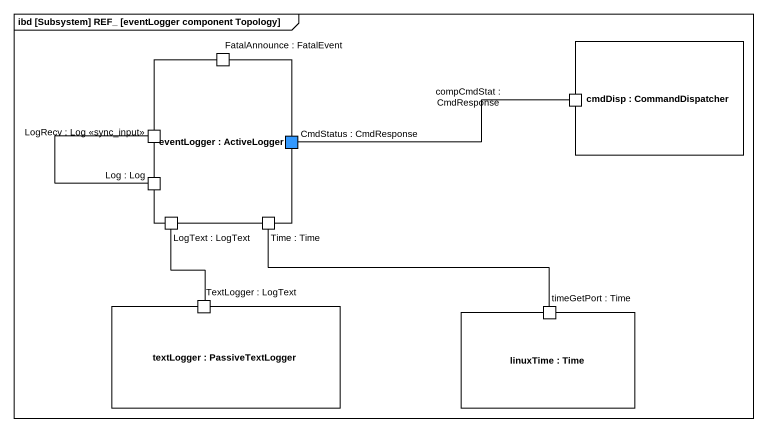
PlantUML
@startuml
mainframe ibd [Subsystem] REF_ [eventLogger component Topology]
rectangle "cmdDisp : CommandDispatcher" as cmdDisp {
  port "compCmdStat : CmdResponse" as compCmdStat_CmdResponse
}
rectangle "eventLogger : ActiveLogger" as eventLogger {
  port "FatalAnnounce : FatalEvent" as FatalAnnounce_FatalEvent
  port "LogRecv : Log <<sync_input>>" as LogRecv_Log_sync_input
  port "CmdStatus : CmdResponse" as CmdStatus_CmdResponse #3399FF
  port "Log : Log" as Log_Log
  port "LogText : LogText" as LogText_LogText
  port "Time : Time" as Time_Time
}
rectangle "textLogger : PassiveTextLogger" as textLogger {
  port "TextLogger : LogText" as TextLogger_LogText
}
rectangle "linuxTime : Time" as linuxTime {
  port "timeGetPort : Time" as timeGetPort_Time
}
CmdStatus_CmdResponse -right- compCmdStat_CmdResponse
Log_Log -up- LogRecv_Log_sync_input
LogText_LogText -- TextLogger_LogText
Time_Time -right- timeGetPort_Time
@enduml
